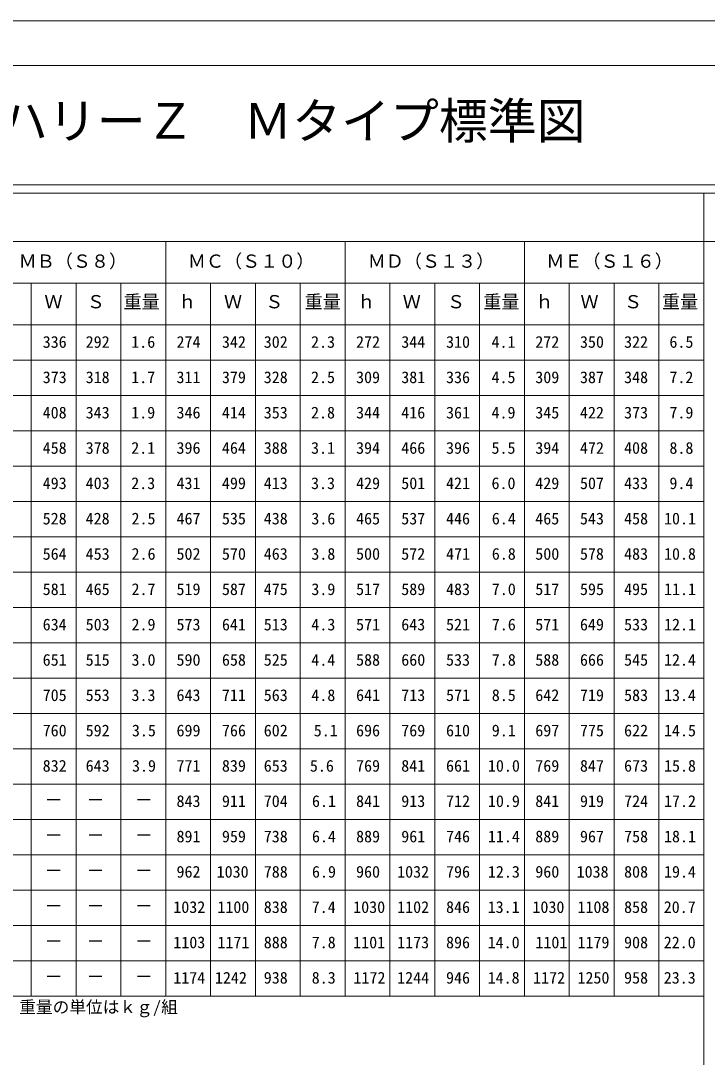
# Model space of a CAD drawing. Units: millimetres, scale not verified. Extents: x -3712 to 3713, y -2625 to 2625.
# Drawn here: x -1765 to 34, y -89 to 2625 of the extents above; entities that cross this region are included whole.
import ezdxf
from ezdxf.enums import TextEntityAlignment as Align

# ---------------------------------------------------------------- set-up
doc = ezdxf.new("R2010")
doc.units = ezdxf.units.MM
doc.header["$LTSCALE"] = 8
for name, color, linetype, lineweight in [('0-1_2', 7, 'Continuous', 18), ('0-2_5', 7, 'Continuous', 18), ('0-4_6', 7, 'Continuous', 18)]:
    doc.layers.add(name, color=color, linetype=linetype, lineweight=lineweight)
doc.layers.add('0-F', color=7, linetype='Continuous')
doc.styles.add('ＭＳ ゴシック', font='')
doc.styles.get('ＭＳ ゴシック').set_extended_font_data('MS Gothic')

msp = doc.modelspace()

# ---------------------------------------------------------------- linework, layer by layer
at = {"layer": '0-1_2'}
for p, q in [((-1032.588, 71.05), (-1032.588, 1937.925)), ((-2629.478, 1736.05), (24.297, 1736.05)), ((-2629.478, 1643.55), (24.297, 1643.55)), ((-2629.478, 1551.05), (24.297, 1551.05)), ((-2629.478, 1458.55), (24.297, 1458.55)), ((-2629.478, 1366.05), (24.297, 1366.05)), ((-2629.478, 1273.55), (24.297, 1273.55)), ((-2629.478, 1181.05), (24.297, 1181.05)), ((-2629.478, 1088.55), (24.297, 1088.55)), ((-2629.478, 996.05), (24.297, 996.05)), ((-2629.478, 903.55), (24.297, 903.55)), ((-2629.478, 811.05), (24.297, 811.05)), ((-2629.478, 718.55), (24.297, 718.55)), ((-2629.478, 626.05), (24.297, 626.05)), ((-2629.478, 533.55), (24.297, 533.55)), ((-2629.478, 441.05), (24.297, 441.05)), ((-2629.478, 348.55), (24.297, 348.55)), ((-2629.478, 256.05), (24.297, 256.05)), ((-2629.478, 163.55), (24.297, 163.55))]:
    msp.add_line(p, q, dxfattribs=at)
at = {"layer": '0-2_5'}
for p, q in [((-3478.151, 2507.485), (3526.744, 2507.485)), ((3526.744, 2194.985), (-3478.151, 2194.985)), ((24.297, 2173.8), (24.297, -2507.485)), ((3551.744, 2047.3), (-3503.151, 2047.3)), ((-1384.882, 71.05), (-1384.882, 2047.3)), ((-915.156, 71.05), (-915.156, 2047.3)), ((-445.43, 71.05), (-445.43, 2047.3)), ((-2324.335, 1937.925), (24.297, 1937.925)), ((-1737.177, 71.05), (-1737.177, 1937.925)), ((-1619.745, 71.05), (-1619.745, 1937.925)), ((-1502.314, 71.05), (-1502.314, 1937.925)), ((-1267.451, 71.05), (-1267.451, 1937.925)), ((-1150.019, 71.05), (-1150.019, 1937.925)), ((-797.724, 71.05), (-797.724, 1937.925)), ((-680.293, 71.05), (-680.293, 1937.925)), ((-562.861, 71.05), (-562.861, 1937.925)), ((-327.998, 71.05), (-327.998, 1937.925)), ((-210.566, 71.05), (-210.566, 1937.925)), ((-93.135, 71.05), (-93.135, 1937.925)), ((-2629.478, 1828.55), (24.297, 1828.55)), ((-2629.478, 71.05), (24.297, 71.05))]:
    msp.add_line(p, q, dxfattribs=at)
msp.add_lwpolyline([(-3503.151, -2507.485), (-3503.151, 2173.8), (3551.744, 2173.8)], dxfattribs=at)
at = {"layer": '0-4_6'}
msp.add_line((-3712.47, 2625), (3712.53, 2625), dxfattribs=at)
msp.add_line((-3712.47, 2625), (3712.53, 2625), dxfattribs=at)

# ---------------------------------------------------------------- texts
at = {"layer": '0-1_2', "style": 'ＭＳ ゴシック'}
for s, height, p in [('ＭＢ（Ｓ８）', 34.71, (-1770.248, 1967.678)), ('ＭＣ（Ｓ１０）', 34.71, (-1327.014, 1967.678)), ('ＭＤ（Ｓ１３）', 34.71, (-855.893, 1967.678)), ('ＭＥ（Ｓ１６）', 34.71, (-388.075, 1967.678)), ('Ｗ', 34.71, (-1702.821, 1861.482)), ('Ｓ', 34.71, (-1591.763, 1861.482)), ('重量', 34.71, (-1495.461, 1861.482)), ('ｈ', 34.71, (-1352.28, 1861.482)), ('Ｗ', 34.71, (-1232.356, 1861.482)), ('Ｓ', 34.71, (-1124.339, 1861.482)), ('重量', 34.71, (-1021.21, 1861.482)), ('ｈ', 34.71, (-883.421, 1861.482)), ('Ｗ', 34.71, (-764.145, 1861.482)), ('Ｓ', 34.71, (-648.359, 1861.482)), ('重量', 34.71, (-553.313, 1861.482)), ('ｈ', 34.71, (-416.596, 1861.482)), ('Ｗ', 34.71, (-298.62, 1861.482)), ('Ｓ', 34.71, (-184.586, 1861.482)), ('重量', 34.71, (-85.064, 1861.482)), ('336', 30.79, (-1707.293, 1759.268)), ('292', 30.79, (-1594.704, 1759.268)), ('1.6', 30.79, (-1475.4, 1759.268)), ('274', 30.79, (-1356.76, 1759.268)), ('342', 30.79, (-1237.777, 1759.268)), ('302', 30.79, (-1128.229, 1759.268)), ('2.3', 30.79, (-1004.384, 1759.268)), ('272', 30.79, (-886.424, 1759.268)), ('344', 30.79, (-768.089, 1759.268)), ('310', 30.79, (-650.772, 1759.268)), ('4.1', 30.79, (-531.686, 1759.268)), ('272', 30.79, (-417.02, 1759.268)), ('350', 30.79, (-299.985, 1759.268)), ('322', 30.79, (-184.42, 1759.268)), ('6.5', 30.79, (-65.663, 1759.268)), ('373', 30.79, (-1707.293, 1666.768)), ('318', 30.79, (-1594.704, 1666.768)), ('1.7', 30.79, (-1475.4, 1666.768)), ('311', 30.79, (-1356.76, 1666.768)), ('379', 30.79, (-1237.777, 1666.768)), ('328', 30.79, (-1128.229, 1666.768)), ('2.5', 30.79, (-1004.384, 1666.768)), ('309', 30.79, (-886.424, 1666.768)), ('381', 30.79, (-768.089, 1666.768)), ('336', 30.79, (-650.772, 1666.768)), ('4.5', 30.79, (-531.686, 1666.768)), ('309', 30.79, (-417.02, 1666.768)), ('387', 30.79, (-299.985, 1666.768)), ('348', 30.79, (-184.42, 1666.768)), ('7.2', 30.79, (-65.663, 1666.768)), ('408', 30.79, (-1707.293, 1574.268)), ('343', 30.79, (-1594.704, 1574.268)), ('1.9', 30.79, (-1475.4, 1574.268)), ('346', 30.79, (-1356.76, 1574.268)), ('414', 30.79, (-1237.777, 1574.268)), ('353', 30.79, (-1128.229, 1574.268)), ('2.8', 30.79, (-1004.384, 1574.268)), ('344', 30.79, (-886.424, 1574.268)), ('416', 30.79, (-768.089, 1574.268)), ('361', 30.79, (-650.772, 1574.268)), ('4.9', 30.79, (-531.686, 1574.268)), ('345', 30.79, (-417.02, 1574.268)), ('422', 30.79, (-299.985, 1574.268)), ('373', 30.79, (-184.42, 1574.268)), ('7.9', 30.79, (-65.663, 1574.268)), ('458', 30.79, (-1707.293, 1481.768)), ('378', 30.79, (-1594.704, 1481.768)), ('2.1', 30.79, (-1475.4, 1481.768)), ('396', 30.79, (-1356.76, 1481.768)), ('464', 30.79, (-1237.777, 1481.768)), ('388', 30.79, (-1128.229, 1481.768)), ('3.1', 30.79, (-1004.384, 1481.768)), ('394', 30.79, (-886.424, 1481.768)), ('466', 30.79, (-768.089, 1481.768)), ('396', 30.79, (-650.772, 1481.768)), ('5.5', 30.79, (-531.686, 1481.768)), ('394', 30.79, (-417.02, 1481.768)), ('472', 30.79, (-299.985, 1481.768)), ('408', 30.79, (-184.42, 1481.768)), ('8.8', 30.79, (-65.663, 1481.768)), ('493', 30.79, (-1707.293, 1389.268)), ('403', 30.79, (-1594.704, 1389.268)), ('2.3', 30.79, (-1475.4, 1389.268)), ('431', 30.79, (-1356.76, 1389.268)), ('499', 30.79, (-1237.777, 1389.268)), ('413', 30.79, (-1128.229, 1389.268)), ('3.3', 30.79, (-1004.384, 1389.268)), ('429', 30.79, (-886.424, 1389.268)), ('501', 30.79, (-768.089, 1389.268)), ('421', 30.79, (-650.772, 1389.268)), ('6.0', 30.79, (-531.686, 1389.268)), ('429', 30.79, (-417.02, 1389.268)), ('507', 30.79, (-299.985, 1389.268)), ('433', 30.79, (-184.42, 1389.268)), ('9.4', 30.79, (-65.663, 1389.268)), ('528', 30.79, (-1707.293, 1296.768)), ('428', 30.79, (-1594.704, 1296.768)), ('2.5', 30.79, (-1474.608, 1296.768)), ('467', 30.79, (-1356.76, 1296.768)), ('535', 30.79, (-1237.777, 1296.768)), ('438', 30.79, (-1128.229, 1296.768)), ('3.6', 30.79, (-1003.593, 1296.768)), ('465', 30.79, (-886.424, 1296.768)), ('537', 30.79, (-768.089, 1296.768)), ('446', 30.79, (-650.772, 1296.768)), ('6.4', 30.79, (-530.895, 1296.768)), ('465', 30.79, (-417.02, 1296.768)), ('543', 30.79, (-299.985, 1296.768)), ('458', 30.79, (-184.42, 1296.768)), ('10.1', 30.79, (-79.868, 1296.768)), ('564', 30.79, (-1707.293, 1204.268)), ('453', 30.79, (-1594.704, 1204.268)), ('2.6', 30.79, (-1474.608, 1204.268)), ('502', 30.79, (-1356.76, 1204.268)), ('570', 30.79, (-1237.777, 1204.268)), ('463', 30.79, (-1128.229, 1204.268)), ('3.8', 30.79, (-1003.593, 1204.268)), ('500', 30.79, (-886.424, 1204.268)), ('572', 30.79, (-768.089, 1204.268)), ('471', 30.79, (-650.772, 1204.268)), ('6.8', 30.79, (-530.895, 1204.268)), ('500', 30.79, (-417.02, 1204.268)), ('578', 30.79, (-299.985, 1204.268)), ('483', 30.79, (-184.42, 1204.268)), ('10.8', 30.79, (-79.868, 1204.268)), ('581', 30.79, (-1707.293, 1111.768)), ('465', 30.79, (-1594.704, 1111.768)), ('2.7', 30.79, (-1474.608, 1111.768)), ('519', 30.79, (-1356.76, 1111.768)), ('587', 30.79, (-1237.777, 1111.768)), ('475', 30.79, (-1128.229, 1111.768)), ('3.9', 30.79, (-1003.593, 1111.768)), ('517', 30.79, (-886.424, 1111.768)), ('589', 30.79, (-768.089, 1111.768)), ('483', 30.79, (-650.772, 1111.768)), ('7.0', 30.79, (-530.895, 1111.768)), ('517', 30.79, (-417.02, 1111.768)), ('595', 30.79, (-299.985, 1111.768)), ('495', 30.79, (-184.42, 1111.768)), ('11.1', 30.79, (-79.868, 1111.768)), ('634', 30.79, (-1707.293, 1019.268)), ('503', 30.79, (-1594.704, 1019.268)), ('2.9', 30.79, (-1474.608, 1019.268)), ('573', 30.79, (-1356.76, 1019.268)), ('641', 30.79, (-1237.777, 1019.268)), ('513', 30.79, (-1128.229, 1019.268)), ('4.3', 30.79, (-1003.593, 1019.268)), ('643', 30.79, (-768.089, 1019.268)), ('521', 30.79, (-650.772, 1019.268)), ('7.6', 30.79, (-530.895, 1019.268)), ('649', 30.79, (-299.985, 1019.268)), ('533', 30.79, (-184.42, 1019.268)), ('12.1', 30.79, (-79.868, 1019.268)), ('571', 30.79, (-886.424, 1019.268)), ('571', 30.79, (-417.02, 1019.268)), ('651', 30.79, (-1707.293, 926.768)), ('515', 30.79, (-1594.704, 926.768)), ('3.0', 30.79, (-1474.608, 926.768)), ('590', 30.79, (-1356.76, 926.768)), ('658', 30.79, (-1237.777, 926.768)), ('525', 30.79, (-1128.229, 926.768)), ('4.4', 30.79, (-1003.593, 926.768)), ('588', 30.79, (-886.424, 926.768)), ('660', 30.79, (-768.089, 926.768)), ('533', 30.79, (-650.772, 926.768)), ('7.8', 30.79, (-530.895, 926.768)), ('588', 30.79, (-417.02, 926.768)), ('666', 30.79, (-299.985, 926.768)), ('545', 30.79, (-184.42, 926.768)), ('12.4', 30.79, (-79.868, 926.768)), ('705', 30.79, (-1707.293, 834.268)), ('553', 30.79, (-1594.704, 834.268)), ('3.3', 30.79, (-1474.608, 834.268)), ('643', 30.79, (-1356.76, 834.268)), ('711', 30.79, (-1237.777, 834.268)), ('563', 30.79, (-1128.229, 834.268)), ('4.8', 30.79, (-1003.593, 834.268)), ('641', 30.79, (-886.424, 834.268)), ('713', 30.79, (-768.089, 834.268)), ('571', 30.79, (-650.772, 834.268)), ('8.5', 30.79, (-530.895, 834.268)), ('642', 30.79, (-417.02, 834.268)), ('719', 30.79, (-299.985, 834.268)), ('583', 30.79, (-184.42, 834.268)), ('13.4', 30.79, (-79.868, 834.268)), ('760', 30.79, (-1707.293, 741.768)), ('592', 30.79, (-1594.704, 741.768)), ('3.5', 30.79, (-1473.6, 741.768)), ('699', 30.79, (-1356.76, 741.768)), ('766', 30.79, (-1237.777, 741.768)), ('602', 30.79, (-1128.229, 741.768)), ('5.1', 30.79, (-997.241, 741.768)), ('696', 30.79, (-886.424, 741.768)), ('769', 30.79, (-768.089, 741.768)), ('610', 30.79, (-650.772, 741.768)), ('9.1', 30.79, (-530.895, 741.768)), ('697', 30.79, (-417.02, 741.768)), ('775', 30.79, (-299.985, 741.768)), ('622', 30.79, (-184.42, 741.768)), ('14.5', 30.79, (-79.868, 741.768)), ('832', 30.79, (-1707.293, 649.268)), ('643', 30.79, (-1594.704, 649.268)), ('3.9', 30.79, (-1473.373, 649.268)), ('771', 30.79, (-1356.76, 649.268)), ('839', 30.79, (-1237.777, 649.268)), ('653', 30.79, (-1128.229, 649.268)), ('5.6', 30.79, (-1007.432, 649.268)), ('769', 30.79, (-886.424, 649.268)), ('841', 30.79, (-768.089, 649.268)), ('661', 30.79, (-650.772, 649.268)), ('10.0', 30.79, (-541.086, 649.268)), ('769', 30.79, (-417.02, 649.268)), ('847', 30.79, (-299.985, 649.268)), ('673', 30.79, (-184.42, 649.268)), ('15.8', 30.79, (-79.868, 649.268)), ('－', 34.71, (-1702.304, 556.768)), ('－', 34.71, (-1592.81, 556.768)), ('－', 34.71, (-1465.91, 556.768)), ('843', 30.79, (-1356.76, 556.768)), ('911', 30.79, (-1237.777, 556.768)), ('704', 30.79, (-1128.229, 556.768)), ('6.1', 30.79, (-1001.95, 556.768)), ('841', 30.79, (-886.424, 556.768)), ('913', 30.79, (-768.089, 556.768)), ('712', 30.79, (-650.772, 556.768)), ('10.9', 30.79, (-541.086, 556.768)), ('841', 30.79, (-417.02, 556.768)), ('919', 30.79, (-299.985, 556.768)), ('724', 30.79, (-184.42, 556.768)), ('17.2', 30.79, (-79.868, 556.768)), ('－', 34.71, (-1702.304, 464.268)), ('－', 34.71, (-1592.81, 464.268)), ('－', 34.71, (-1465.91, 464.268)), ('891', 30.79, (-1356.76, 464.268)), ('959', 30.79, (-1237.777, 464.268)), ('738', 30.79, (-1128.229, 464.268)), ('6.4', 30.79, (-1001.95, 464.268)), ('889', 30.79, (-886.424, 464.268)), ('961', 30.79, (-768.089, 464.268)), ('746', 30.79, (-650.772, 464.268)), ('11.4', 30.79, (-541.086, 464.268)), ('889', 30.79, (-417.02, 464.268)), ('967', 30.79, (-299.985, 464.268)), ('758', 30.79, (-184.42, 464.268)), ('18.1', 30.79, (-79.868, 464.268)), ('962', 30.79, (-1356.76, 371.768)), ('1030', 30.79, (-1251.684, 371.768)), ('788', 30.79, (-1128.229, 371.768)), ('6.9', 30.79, (-1001.95, 371.768)), ('960', 30.79, (-886.424, 371.768)), ('1032', 30.79, (-778.841, 371.768)), ('796', 30.79, (-650.772, 371.768)), ('12.3', 30.79, (-541.086, 371.768)), ('960', 30.79, (-417.02, 371.768)), ('1038', 30.79, (-308.764, 371.768)), ('808', 30.79, (-184.42, 371.768)), ('19.4', 30.79, (-79.868, 371.768)), ('－', 34.71, (-1702.304, 371.768)), ('－', 34.71, (-1592.81, 371.768)), ('－', 34.71, (-1465.91, 371.768)), ('－', 34.71, (-1702.304, 279.268)), ('－', 34.71, (-1592.81, 279.268)), ('－', 34.71, (-1465.91, 279.268)), ('1032', 30.79, (-1365.209, 279.268)), ('1100', 30.79, (-1249.797, 279.268)), ('838', 30.79, (-1128.229, 279.268)), ('7.4', 30.79, (-1002.637, 279.268)), ('1030', 30.79, (-893.973, 279.268)), ('1102', 30.79, (-778.841, 279.268)), ('846', 30.79, (-650.772, 279.268)), ('13.1', 30.79, (-541.773, 279.268)), ('1030', 30.79, (-424.435, 279.268)), ('1108', 30.79, (-306.516, 279.268)), ('858', 30.79, (-184.42, 279.268)), ('20.7', 30.79, (-80.555, 279.268)), ('1103', 30.79, (-1365.209, 186.768)), ('1171', 30.79, (-1249.797, 186.768)), ('888', 30.79, (-1128.229, 186.768)), ('7.8', 30.79, (-1002.637, 186.768)), ('1101', 30.79, (-893.973, 186.768)), ('1173', 30.79, (-778.841, 186.768)), ('896', 30.79, (-650.772, 186.768)), ('14.0', 30.79, (-541.773, 186.768)), ('1101', 30.79, (-416.717, 186.768)), ('1179', 30.79, (-306.516, 186.768)), ('908', 30.79, (-184.42, 186.768)), ('22.0', 30.79, (-80.555, 186.768)), ('－', 34.71, (-1702.304, 186.768)), ('－', 34.71, (-1592.81, 186.768)), ('－', 34.71, (-1465.91, 186.768)), ('－', 34.71, (-1702.304, 94.268)), ('－', 34.71, (-1592.81, 94.268)), ('－', 34.71, (-1465.91, 94.268)), ('1174', 30.79, (-1365.209, 94.268)), ('1242', 30.79, (-1256.094, 94.268)), ('938', 30.79, (-1128.229, 94.268)), ('8.3', 30.79, (-1002.637, 94.268)), ('1172', 30.79, (-893.309, 94.268)), ('1244', 30.79, (-778.841, 94.268)), ('946', 30.79, (-650.772, 94.268)), ('14.8', 30.79, (-541.773, 94.268)), ('1172', 30.79, (-422.71, 94.268)), ('1250', 30.79, (-306.516, 94.268)), ('958', 30.79, (-184.42, 94.268)), ('23.3', 30.79, (-80.555, 94.268)), ('※外径Ｈ、ｈ、Ｗ、Ｓ、ｅの単位はｍｍ   重量の単位はｋｇ/組', 32.07, (-2621.541, 16.594))]:
    msp.add_text(s, height=height, dxfattribs=at).set_placement(p, align=Align.BOTTOM_LEFT)
at = {"layer": '0-F', "style": 'ＭＳ ゴシック'}
msp.add_text('梁貫通孔補強筋\u3000スーパーハリーＺ\u3000Ｍタイプ標準図', height=93.84, dxfattribs=at).set_placement((-3357.554, 2287.643), align=Align.BOTTOM_LEFT)

doc.saveas('drawing.dxf')
